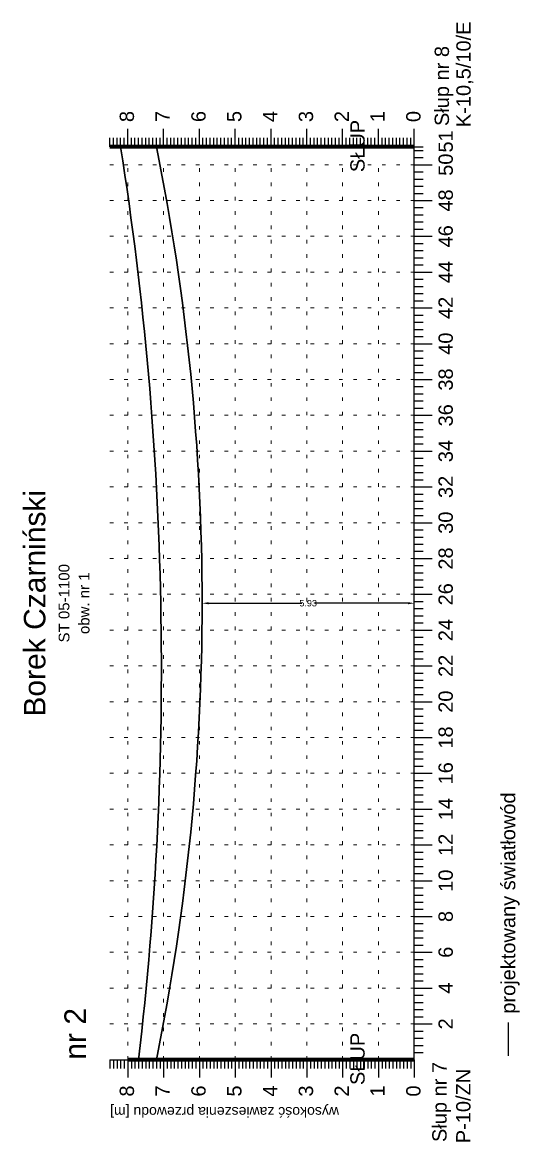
# Model space of a CAD drawing. Header units: inches. Extents: x -863 to -566, y 1327 to 1363.
# Drawn here: x -580.26 to -566.38, y 1328.02 to 1359.29 of the extents above; entities that cross this region are included whole.
import ezdxf
from ezdxf.enums import TextEntityAlignment as Align

# ---------------------------------------------------------------- set-up
doc = ezdxf.new("R2010")
doc.units = ezdxf.units.IN
doc.header["$MEASUREMENT"] = 0
doc.linetypes.add('ACAD_ISO07W100', pattern=[3, 0, -3])
doc.layers.add('_PRZEWIESZENIA_KONTROLA', color=1, linetype='Continuous', lineweight=25)
doc.layers.add('ramka', color=7, linetype='Continuous', plot=False)
doc.styles.get("Standard").update_dxf_attribs({"font": 'arial.ttf'})
doc.dimstyles.get("Standard").update_dxf_attribs({"dimtxt": 0.25, "dimasz": 0.18, "dimexe": 0.18, "dimexo": 0.0625, "dimgap": -0.09, "dimtad": 0, "dimtih": 1, "dimtoh": 1, "dimzin": 0, "dimdsep": 46, "dimtxsty": 'Standard', "dimcen": 0.09, "dimadec": 0, "dimazin": 0, "dimtfac": 1, "dimtofl": 0, "dimtmove": 0, "dimatfit": 3, "dimfxl": 1, "dimtolj": 1, "dimtzin": 0, "dimarcsym": 0})

# ---------------------------------------------------------------- blocks, each defined once
blk = doc.blocks.new('*D6')
at = {"color": 0, "lineweight": -2}
for p, q in [((-575.246, 1343.117), (-575.246, 1343.242)), ((-569.321, 1342.967), (-569.321, 1343.242)), ((-575.066, 1343.062), (-572.464, 1343.062)), ((-569.501, 1343.062), (-572.104, 1343.062))]:
    blk.add_line(p, q, dxfattribs=at)
at = {"color": 0}
for points in [[(-575.066, 1343.092), (-575.066, 1343.032), (-575.246, 1343.062)], [(-569.501, 1343.092), (-569.501, 1343.032), (-569.321, 1343.062)]]:
    blk.add_solid(points, dxfattribs=at)
at = {"layer": 'Defpoints', "color": 0}
for p in [(-575.246, 1343.054), (-569.321, 1343.062), (-569.321, 1342.904)]:
    blk.add_point(p, dxfattribs=at)
at = {"color": 0, "lineweight": 25, "insert": (-572.284, 1343.062), "char_height": 0.18, "attachment_point": 5}
blk.add_mtext('\\A1;5.93', dxfattribs=at)

msp = doc.modelspace()

# ---------------------------------------------------------------- linework, layer by layer
for p, q in [((-577.321, 1355.812), (-577.321, 1356.312)), ((-576.321, 1355.812), (-576.321, 1356.312)), ((-575.321, 1355.812), (-575.321, 1356.312)), ((-574.321, 1355.812), (-574.321, 1356.312)), ((-573.321, 1355.812), (-573.321, 1356.312)), ((-572.321, 1355.812), (-572.321, 1356.312)), ((-571.321, 1355.812), (-571.321, 1356.312)), ((-570.321, 1355.812), (-570.321, 1356.312)), ((-569.321, 1355.812), (-569.321, 1356.312)), ((-577.821, 1355.812), (-577.821, 1356.062)), ((-577.721, 1355.812), (-577.721, 1356.062)), ((-577.621, 1355.812), (-577.621, 1356.062)), ((-577.521, 1355.812), (-577.521, 1356.062)), ((-577.421, 1355.812), (-577.421, 1356.062)), ((-577.221, 1355.812), (-577.221, 1356.062)), ((-577.121, 1355.812), (-577.121, 1356.062)), ((-577.021, 1355.812), (-577.021, 1356.062)), ((-576.921, 1355.812), (-576.921, 1356.062)), ((-576.821, 1355.812), (-576.821, 1356.062)), ((-576.721, 1355.812), (-576.721, 1356.062)), ((-576.621, 1355.812), (-576.621, 1356.062)), ((-576.521, 1355.812), (-576.521, 1356.062)), ((-576.421, 1355.812), (-576.421, 1356.062)), ((-576.221, 1355.812), (-576.221, 1356.062)), ((-576.121, 1355.812), (-576.121, 1356.062)), ((-576.021, 1355.812), (-576.021, 1356.062)), ((-575.921, 1355.812), (-575.921, 1356.062)), ((-575.821, 1355.812), (-575.821, 1356.062)), ((-575.721, 1355.812), (-575.721, 1356.062)), ((-575.621, 1355.812), (-575.621, 1356.062)), ((-575.521, 1355.812), (-575.521, 1356.062)), ((-575.421, 1355.812), (-575.421, 1356.062)), ((-575.221, 1355.812), (-575.221, 1356.062)), ((-575.121, 1355.812), (-575.121, 1356.062)), ((-575.021, 1355.812), (-575.021, 1356.062)), ((-574.921, 1355.812), (-574.921, 1356.062)), ((-574.821, 1355.812), (-574.821, 1356.062)), ((-574.721, 1355.812), (-574.721, 1356.062)), ((-574.621, 1355.812), (-574.621, 1356.062)), ((-574.521, 1355.812), (-574.521, 1356.062)), ((-574.421, 1355.812), (-574.421, 1356.062)), ((-574.221, 1355.812), (-574.221, 1356.062)), ((-574.121, 1355.812), (-574.121, 1356.062)), ((-574.021, 1355.812), (-574.021, 1356.062)), ((-573.921, 1355.812), (-573.921, 1356.062)), ((-573.821, 1355.812), (-573.821, 1356.062)), ((-573.721, 1355.812), (-573.721, 1356.062)), ((-573.621, 1355.812), (-573.621, 1356.062)), ((-573.521, 1355.812), (-573.521, 1356.062)), ((-573.421, 1355.812), (-573.421, 1356.062)), ((-573.221, 1355.812), (-573.221, 1356.062)), ((-573.121, 1355.812), (-573.121, 1356.062)), ((-573.021, 1355.812), (-573.021, 1356.062)), ((-572.921, 1355.812), (-572.921, 1356.062)), ((-572.821, 1355.812), (-572.821, 1356.062)), ((-572.721, 1355.812), (-572.721, 1356.062)), ((-572.621, 1355.812), (-572.621, 1356.062)), ((-572.521, 1355.812), (-572.521, 1356.062)), ((-572.421, 1355.812), (-572.421, 1356.062)), ((-572.221, 1355.812), (-572.221, 1356.062)), ((-572.121, 1355.812), (-572.121, 1356.062)), ((-572.021, 1355.812), (-572.021, 1356.062)), ((-571.921, 1355.812), (-571.921, 1356.062)), ((-571.821, 1355.812), (-571.821, 1356.062)), ((-571.721, 1355.812), (-571.721, 1356.062)), ((-571.621, 1355.812), (-571.621, 1356.062)), ((-571.521, 1355.812), (-571.521, 1356.062)), ((-571.421, 1355.812), (-571.421, 1356.062)), ((-571.221, 1355.812), (-571.221, 1356.062)), ((-571.121, 1355.812), (-571.121, 1356.062)), ((-571.021, 1355.812), (-571.021, 1356.062)), ((-570.921, 1355.812), (-570.921, 1356.062)), ((-570.821, 1355.812), (-570.821, 1356.062)), ((-570.721, 1355.812), (-570.721, 1356.062)), ((-570.621, 1355.812), (-570.621, 1356.062)), ((-570.521, 1355.812), (-570.521, 1356.062)), ((-570.421, 1355.812), (-570.421, 1356.062)), ((-570.221, 1355.812), (-570.221, 1356.062)), ((-570.121, 1355.812), (-570.121, 1356.062)), ((-570.021, 1355.812), (-570.021, 1356.062)), ((-569.921, 1355.812), (-569.921, 1356.062)), ((-569.821, 1355.812), (-569.821, 1356.062)), ((-569.721, 1355.812), (-569.721, 1356.062)), ((-569.621, 1355.812), (-569.621, 1356.062)), ((-569.521, 1355.812), (-569.521, 1356.062)), ((-569.421, 1355.812), (-569.421, 1356.062)), ((-577.821, 1355.812), (-569.321, 1355.812)), ((-569.321, 1330.312), (-569.321, 1355.812)), ((-569.321, 1355.812), (-569.071, 1355.812)), ((-569.321, 1355.712), (-569.071, 1355.712)), ((-569.321, 1355.512), (-569.071, 1355.512)), ((-569.321, 1355.312), (-568.821, 1355.312)), ((-569.321, 1355.112), (-569.071, 1355.112)), ((-569.321, 1354.912), (-569.071, 1354.912)), ((-569.321, 1354.712), (-569.071, 1354.712)), ((-569.321, 1354.512), (-569.071, 1354.512)), ((-569.321, 1354.312), (-568.821, 1354.312)), ((-569.321, 1354.112), (-569.071, 1354.112)), ((-569.321, 1353.912), (-569.071, 1353.912)), ((-569.321, 1353.712), (-569.071, 1353.712)), ((-569.321, 1353.512), (-569.071, 1353.512)), ((-569.321, 1353.312), (-568.821, 1353.312)), ((-569.321, 1353.112), (-569.071, 1353.112)), ((-569.321, 1352.912), (-569.071, 1352.912)), ((-569.321, 1352.712), (-569.071, 1352.712)), ((-569.321, 1352.512), (-569.071, 1352.512)), ((-569.321, 1352.312), (-568.821, 1352.312)), ((-569.321, 1352.112), (-569.071, 1352.112)), ((-569.321, 1351.912), (-569.071, 1351.912)), ((-569.321, 1351.712), (-569.071, 1351.712)), ((-569.321, 1351.512), (-569.071, 1351.512)), ((-569.321, 1351.312), (-568.821, 1351.312)), ((-569.321, 1351.112), (-569.071, 1351.112)), ((-569.321, 1350.912), (-569.071, 1350.912)), ((-569.321, 1350.712), (-569.071, 1350.712)), ((-569.321, 1350.512), (-569.071, 1350.512)), ((-569.321, 1350.312), (-568.821, 1350.312)), ((-569.321, 1350.112), (-569.071, 1350.112)), ((-569.321, 1349.912), (-569.071, 1349.912)), ((-569.321, 1349.712), (-569.071, 1349.712)), ((-569.321, 1349.512), (-569.071, 1349.512)), ((-569.321, 1349.312), (-568.821, 1349.312)), ((-569.321, 1349.112), (-569.071, 1349.112)), ((-569.321, 1348.912), (-569.071, 1348.912)), ((-569.321, 1348.712), (-569.071, 1348.712)), ((-569.321, 1348.512), (-569.071, 1348.512)), ((-569.321, 1348.312), (-568.821, 1348.312)), ((-569.321, 1348.112), (-569.071, 1348.112)), ((-569.321, 1347.912), (-569.071, 1347.912)), ((-569.321, 1347.712), (-569.071, 1347.712)), ((-569.321, 1347.512), (-569.071, 1347.512)), ((-569.321, 1347.312), (-568.821, 1347.312)), ((-569.321, 1347.112), (-569.071, 1347.112)), ((-569.321, 1346.912), (-569.071, 1346.912)), ((-569.321, 1346.712), (-569.071, 1346.712)), ((-569.321, 1346.512), (-569.071, 1346.512)), ((-569.321, 1346.312), (-568.821, 1346.312)), ((-569.321, 1346.112), (-569.071, 1346.112)), ((-569.321, 1345.912), (-569.071, 1345.912)), ((-569.321, 1345.712), (-569.071, 1345.712)), ((-569.321, 1345.512), (-569.071, 1345.512)), ((-569.321, 1345.312), (-568.821, 1345.312)), ((-569.321, 1345.112), (-569.071, 1345.112)), ((-569.321, 1344.912), (-569.071, 1344.912)), ((-569.321, 1344.712), (-569.071, 1344.712)), ((-569.321, 1344.512), (-569.071, 1344.512)), ((-569.321, 1344.312), (-568.821, 1344.312)), ((-569.321, 1344.112), (-569.071, 1344.112)), ((-569.321, 1343.912), (-569.071, 1343.912)), ((-569.321, 1343.712), (-569.071, 1343.712)), ((-569.321, 1343.512), (-569.071, 1343.512)), ((-569.321, 1343.312), (-568.821, 1343.312)), ((-569.321, 1343.112), (-569.071, 1343.112)), ((-569.321, 1342.912), (-569.071, 1342.912)), ((-569.321, 1342.712), (-569.071, 1342.712)), ((-569.321, 1342.512), (-569.071, 1342.512)), ((-569.321, 1342.312), (-568.821, 1342.312)), ((-569.321, 1342.112), (-569.071, 1342.112)), ((-569.321, 1341.912), (-569.071, 1341.912)), ((-569.321, 1341.712), (-569.071, 1341.712)), ((-569.321, 1341.512), (-569.071, 1341.512)), ((-569.321, 1341.312), (-568.821, 1341.312)), ((-569.321, 1341.112), (-569.071, 1341.112)), ((-569.321, 1340.912), (-569.071, 1340.912)), ((-569.321, 1340.712), (-569.071, 1340.712)), ((-569.321, 1340.512), (-569.071, 1340.512)), ((-569.321, 1340.312), (-568.821, 1340.312)), ((-569.321, 1340.112), (-569.071, 1340.112)), ((-569.321, 1339.912), (-569.071, 1339.912)), ((-569.321, 1339.712), (-569.071, 1339.712)), ((-569.321, 1339.512), (-569.071, 1339.512)), ((-569.321, 1339.312), (-568.821, 1339.312)), ((-569.321, 1339.112), (-569.071, 1339.112)), ((-569.321, 1338.912), (-569.071, 1338.912)), ((-569.321, 1338.712), (-569.071, 1338.712)), ((-569.321, 1338.512), (-569.071, 1338.512)), ((-569.321, 1338.312), (-568.821, 1338.312)), ((-569.321, 1338.112), (-569.071, 1338.112)), ((-569.321, 1337.912), (-569.071, 1337.912)), ((-569.321, 1337.712), (-569.071, 1337.712)), ((-569.321, 1337.512), (-569.071, 1337.512)), ((-569.321, 1337.312), (-568.821, 1337.312)), ((-569.321, 1337.112), (-569.071, 1337.112)), ((-569.321, 1336.912), (-569.071, 1336.912)), ((-569.321, 1336.712), (-569.071, 1336.712)), ((-569.321, 1336.512), (-569.071, 1336.512)), ((-569.321, 1336.312), (-568.821, 1336.312)), ((-569.321, 1336.112), (-569.071, 1336.112)), ((-569.321, 1335.912), (-569.071, 1335.912)), ((-569.321, 1335.712), (-569.071, 1335.712)), ((-569.321, 1335.512), (-569.071, 1335.512)), ((-569.321, 1335.312), (-568.821, 1335.312)), ((-569.321, 1335.112), (-569.071, 1335.112)), ((-569.321, 1334.912), (-569.071, 1334.912)), ((-569.321, 1334.712), (-569.071, 1334.712)), ((-569.321, 1334.512), (-569.071, 1334.512)), ((-569.321, 1334.312), (-568.821, 1334.312)), ((-569.321, 1334.112), (-569.071, 1334.112)), ((-569.321, 1333.912), (-569.071, 1333.912)), ((-569.321, 1333.712), (-569.071, 1333.712)), ((-569.321, 1333.512), (-569.071, 1333.512)), ((-569.321, 1333.312), (-568.821, 1333.312)), ((-569.321, 1333.112), (-569.071, 1333.112)), ((-569.321, 1332.912), (-569.071, 1332.912)), ((-569.321, 1332.712), (-569.071, 1332.712)), ((-569.321, 1332.512), (-569.071, 1332.512)), ((-569.321, 1332.312), (-568.821, 1332.312)), ((-569.321, 1332.112), (-569.071, 1332.112)), ((-569.321, 1331.912), (-569.071, 1331.912)), ((-569.321, 1331.712), (-569.071, 1331.712)), ((-569.321, 1331.512), (-569.071, 1331.512)), ((-569.321, 1331.312), (-568.821, 1331.312)), ((-569.321, 1331.112), (-569.071, 1331.112)), ((-569.321, 1330.912), (-569.071, 1330.912)), ((-569.321, 1330.712), (-569.071, 1330.712)), ((-577.821, 1330.312), (-569.321, 1330.312)), ((-577.821, 1330.312), (-577.821, 1330.062)), ((-577.721, 1330.312), (-577.721, 1330.062)), ((-577.621, 1330.312), (-577.621, 1330.062)), ((-577.521, 1330.312), (-577.521, 1330.062)), ((-577.421, 1330.312), (-577.421, 1330.062)), ((-577.321, 1330.312), (-577.321, 1329.812)), ((-577.221, 1330.312), (-577.221, 1330.062)), ((-577.121, 1330.312), (-577.121, 1330.062)), ((-577.021, 1330.312), (-577.021, 1330.062)), ((-576.921, 1330.312), (-576.921, 1330.062)), ((-576.821, 1330.312), (-576.821, 1330.062)), ((-576.721, 1330.312), (-576.721, 1330.062)), ((-576.621, 1330.312), (-576.621, 1330.062)), ((-576.521, 1330.312), (-576.521, 1330.062)), ((-576.421, 1330.312), (-576.421, 1330.062)), ((-576.321, 1330.312), (-576.321, 1329.812)), ((-576.221, 1330.312), (-576.221, 1330.062)), ((-576.121, 1330.312), (-576.121, 1330.062)), ((-576.021, 1330.312), (-576.021, 1330.062)), ((-575.921, 1330.312), (-575.921, 1330.062)), ((-575.821, 1330.312), (-575.821, 1330.062)), ((-575.721, 1330.312), (-575.721, 1330.062)), ((-575.621, 1330.312), (-575.621, 1330.062)), ((-575.521, 1330.312), (-575.521, 1330.062)), ((-575.421, 1330.312), (-575.421, 1330.062)), ((-575.321, 1330.312), (-575.321, 1329.812)), ((-575.221, 1330.312), (-575.221, 1330.062)), ((-575.121, 1330.312), (-575.121, 1330.062)), ((-575.021, 1330.312), (-575.021, 1330.062)), ((-574.921, 1330.312), (-574.921, 1330.062)), ((-574.821, 1330.312), (-574.821, 1330.062)), ((-574.721, 1330.312), (-574.721, 1330.062)), ((-574.621, 1330.312), (-574.621, 1330.062)), ((-574.521, 1330.312), (-574.521, 1330.062)), ((-574.421, 1330.312), (-574.421, 1330.062)), ((-574.321, 1330.312), (-574.321, 1329.812)), ((-574.221, 1330.312), (-574.221, 1330.062)), ((-574.121, 1330.312), (-574.121, 1330.062)), ((-574.021, 1330.312), (-574.021, 1330.062)), ((-573.921, 1330.312), (-573.921, 1330.062)), ((-573.821, 1330.312), (-573.821, 1330.062)), ((-573.721, 1330.312), (-573.721, 1330.062)), ((-573.621, 1330.312), (-573.621, 1330.062)), ((-573.521, 1330.312), (-573.521, 1330.062)), ((-573.421, 1330.312), (-573.421, 1330.062)), ((-573.321, 1330.312), (-573.321, 1329.812)), ((-573.221, 1330.312), (-573.221, 1330.062)), ((-573.121, 1330.312), (-573.121, 1330.062)), ((-573.021, 1330.312), (-573.021, 1330.062)), ((-572.921, 1330.312), (-572.921, 1330.062)), ((-572.821, 1330.312), (-572.821, 1330.062)), ((-572.721, 1330.312), (-572.721, 1330.062)), ((-572.621, 1330.312), (-572.621, 1330.062)), ((-572.521, 1330.312), (-572.521, 1330.062)), ((-572.421, 1330.312), (-572.421, 1330.062)), ((-572.321, 1330.312), (-572.321, 1329.812)), ((-572.221, 1330.312), (-572.221, 1330.062)), ((-572.121, 1330.312), (-572.121, 1330.062)), ((-572.021, 1330.312), (-572.021, 1330.062)), ((-571.921, 1330.312), (-571.921, 1330.062)), ((-571.821, 1330.312), (-571.821, 1330.062)), ((-571.721, 1330.312), (-571.721, 1330.062)), ((-571.621, 1330.312), (-571.621, 1330.062)), ((-571.521, 1330.312), (-571.521, 1330.062)), ((-571.421, 1330.312), (-571.421, 1330.062)), ((-571.321, 1330.312), (-571.321, 1329.812)), ((-571.221, 1330.312), (-571.221, 1330.062)), ((-571.121, 1330.312), (-571.121, 1330.062)), ((-571.021, 1330.312), (-571.021, 1330.062)), ((-570.921, 1330.312), (-570.921, 1330.062)), ((-570.821, 1330.312), (-570.821, 1330.062)), ((-570.721, 1330.312), (-570.721, 1330.062)), ((-570.621, 1330.312), (-570.621, 1330.062)), ((-570.521, 1330.312), (-570.521, 1330.062)), ((-570.421, 1330.312), (-570.421, 1330.062)), ((-570.321, 1330.312), (-570.321, 1329.812)), ((-570.221, 1330.312), (-570.221, 1330.062)), ((-570.121, 1330.312), (-570.121, 1330.062)), ((-570.021, 1330.312), (-570.021, 1330.062)), ((-569.921, 1330.312), (-569.921, 1330.062)), ((-569.821, 1330.312), (-569.821, 1330.062)), ((-569.721, 1330.312), (-569.721, 1330.062)), ((-569.621, 1330.312), (-569.621, 1330.062)), ((-569.521, 1330.312), (-569.521, 1330.062)), ((-569.421, 1330.312), (-569.421, 1330.062)), ((-569.321, 1330.512), (-569.071, 1330.512)), ((-569.321, 1330.312), (-569.321, 1329.812))]:
    msp.add_line(p, q)
at = {"linetype": 'ACAD_ISO07W100', "lineweight": 15, "ltscale": 0.1}
for p, q in [((-569.321, 1355.812), (-577.821, 1355.812)), ((-569.321, 1355.312), (-577.821, 1355.312)), ((-577.321, 1330.312), (-577.321, 1355.312)), ((-576.321, 1330.312), (-576.321, 1355.312)), ((-575.321, 1330.312), (-575.321, 1355.312)), ((-574.321, 1330.312), (-574.321, 1355.312)), ((-573.321, 1330.312), (-573.321, 1355.312)), ((-572.321, 1330.312), (-572.321, 1355.312)), ((-571.321, 1330.312), (-571.321, 1355.312)), ((-570.321, 1330.312), (-570.321, 1355.312)), ((-569.321, 1330.312), (-569.321, 1355.312)), ((-569.321, 1354.312), (-577.821, 1354.312)), ((-569.321, 1353.312), (-577.821, 1353.312)), ((-569.321, 1352.312), (-577.821, 1352.312)), ((-569.321, 1351.312), (-577.821, 1351.312)), ((-569.321, 1350.312), (-577.821, 1350.312)), ((-569.321, 1349.312), (-577.821, 1349.312)), ((-569.321, 1348.312), (-577.821, 1348.312)), ((-569.321, 1347.312), (-577.821, 1347.312)), ((-569.321, 1346.312), (-577.821, 1346.312)), ((-569.321, 1345.312), (-577.821, 1345.312)), ((-569.321, 1344.312), (-577.821, 1344.312)), ((-569.321, 1343.312), (-577.821, 1343.312)), ((-569.321, 1342.312), (-577.821, 1342.312)), ((-569.321, 1341.312), (-577.821, 1341.312)), ((-569.321, 1340.312), (-577.821, 1340.312)), ((-569.321, 1339.312), (-577.821, 1339.312)), ((-569.321, 1338.312), (-577.821, 1338.312)), ((-569.321, 1337.312), (-577.821, 1337.312)), ((-569.321, 1336.312), (-577.821, 1336.312)), ((-569.321, 1335.312), (-577.821, 1335.312)), ((-569.321, 1334.312), (-577.821, 1334.312)), ((-569.321, 1333.312), (-577.821, 1333.312)), ((-569.321, 1332.312), (-577.821, 1332.312)), ((-569.321, 1331.312), (-577.821, 1331.312))]:
    msp.add_line(p, q, dxfattribs=at)
at = {"lineweight": 100}
for p, q in [((-569.321, 1355.812), (-577.821, 1355.812)), ((-569.321, 1330.312), (-577.321, 1330.312))]:
    msp.add_line(p, q, dxfattribs=at)
at = {"color": 3, "lineweight": 25}
msp.add_line((-566.691, 1330.417), (-566.691, 1331.348), dxfattribs=at)
at = {"lineweight": 30}
msp.add_arc((-670.302, 1341.237), 93.919, 353.3195, 8.92711, dxfattribs=at)
at = {"color": 3, "lineweight": 30}
msp.add_arc((-639.634, 1343.062), 64.388, 348.57881, 11.42119, dxfattribs=at)
at = {"layer": 'ramka'}
msp.add_line((-569.321, 1330.312), (-569.321, 1343.062), dxfattribs=at)

# ---------------------------------------------------------------- texts
for s, p in [('K-10,5/10/E', (-567.747, 1356.361)), ('Słup nr 8', (-568.352, 1356.392)), ('8', (-577.147, 1356.502)), ('7', (-576.147, 1356.502)), ('6', (-575.147, 1356.502)), ('5', (-574.147, 1356.502)), ('4', (-573.147, 1356.502)), ('3', (-572.147, 1356.502)), ('2', (-571.147, 1356.502)), ('1', (-570.147, 1356.502)), ('0', (-569.147, 1356.502)), ('projektowany światłowód', (-566.501, 1331.597)), ('Słup nr 7', (-568.419, 1328.012)), ('P-10/ZN', (-567.752, 1327.978))]:
    msp.add_text(s, height=0.4, rotation=90).set_placement(p)
for s, height, p in [('51', 0.4, (-568.245, 1355.962)), ('50', 0.4, (-568.245, 1355.312)), ('48', 0.4, (-568.245, 1354.312)), ('46', 0.4, (-568.245, 1353.312)), ('44', 0.4, (-568.245, 1352.312)), ('42', 0.4, (-568.245, 1351.312)), ('40', 0.4, (-568.245, 1350.312)), ('38', 0.4, (-568.245, 1349.312)), ('36', 0.4, (-568.245, 1348.312)), ('34', 0.4, (-568.245, 1347.312)), ('32', 0.4, (-568.245, 1346.312)), ('Borek Czarniński', 0.6, (-579.621, 1343.062)), ('30', 0.4, (-568.245, 1345.312)), ('28', 0.4, (-568.245, 1344.312)), ('ST 05-1100', 0.3, (-578.951, 1343.062)), ('obw. nr 1', 0.3, (-578.391, 1343.062)), ('26', 0.4, (-568.245, 1343.312)), ('24', 0.4, (-568.245, 1342.312)), ('22', 0.4, (-568.245, 1341.312)), ('20', 0.4, (-568.245, 1340.312)), ('18', 0.4, (-568.245, 1339.312)), ('16', 0.4, (-568.245, 1338.312)), ('14', 0.4, (-568.245, 1337.312)), ('12', 0.4, (-568.245, 1336.312)), ('10', 0.4, (-568.245, 1335.312)), ('8', 0.4, (-568.245, 1334.312)), ('6', 0.4, (-568.245, 1333.312)), ('4', 0.4, (-568.245, 1332.312)), ('2', 0.4, (-568.245, 1331.312))]:
    msp.add_text(s, height=height, rotation=90).set_placement(p, align=Align.CENTER)
for s, p in [('8', (-577.147, 1329.592)), ('7', (-576.147, 1329.592)), ('6', (-575.147, 1329.592)), ('5', (-574.147, 1329.592)), ('4', (-573.147, 1329.592)), ('3', (-572.147, 1329.592)), ('2', (-571.147, 1329.592)), ('1', (-570.147, 1329.592)), ('0', (-569.147, 1329.592))]:
    msp.add_text(s, height=0.4, rotation=90).set_placement(p, align=Align.RIGHT)
at = {"attachment_point": 1}
for s, insert, char_height, width, rotation in [('SŁUP', (-571.107, 1355.104), 0.4, 1.537, 90), ('SŁUP', (-571.107, 1329.604), 0.4, 1.537, 90), ('wysokość zawieszenia przewodu [m]', (-571.423, 1328.709), 0.28, 9.28, 180)]:
    msp.add_mtext(s, dxfattribs=dict(at, insert=insert, char_height=char_height, width=width, rotation=rotation))
at = {"layer": '_PRZEWIESZENIA_KONTROLA', "color": 1}
msp.add_text('nr 2', height=0.6, rotation=90, dxfattribs=at).set_placement((-578.491, 1330.312))

# ---------------------------------------------------------------- dimensions: what is measured, and where the dimension line sits
at = {"lineweight": 25}
dim = msp.add_linear_dim(base=(-569.321, 1343.062), p1=(-575.246, 1343.054), p2=(-569.321, 1342.904), angle=180, text='5.93', dimstyle='Standard', dxfattribs=at)
dim.commit()
dim.dimension.update_dxf_attribs({"geometry": '*D6', "text_midpoint": (-572.284, 1343.062)})

doc.saveas('drawing.dxf')
